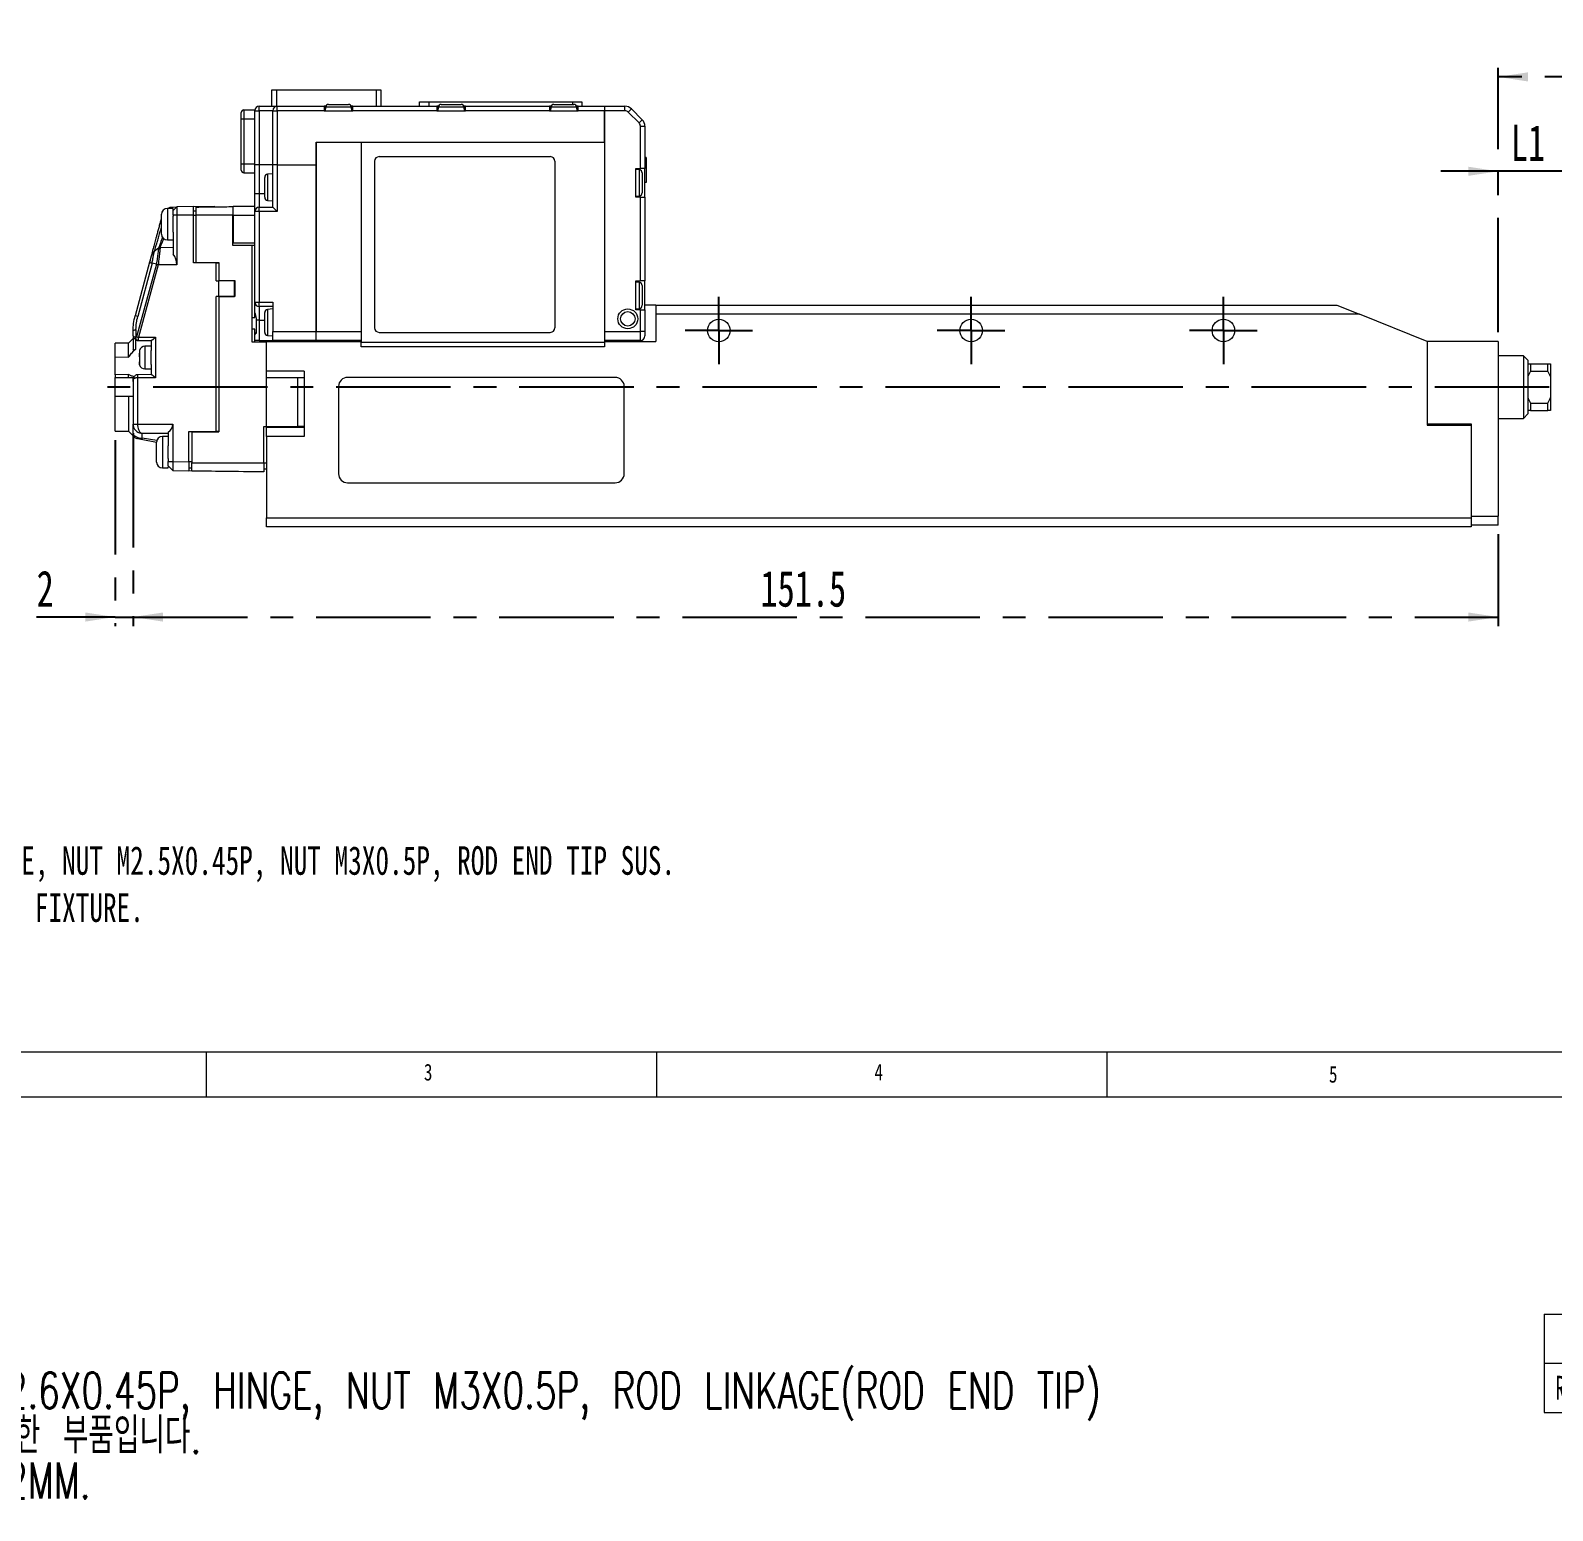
# Model space of a CAD drawing. Header units: millimetres. Extents: x 5 to 415, y -41 to 292.
# Drawn here: x 90.5 to 259.4, y -40.9 to 123.4 of the extents above; entities that cross this region are included whole.
import ezdxf

# ---------------------------------------------------------------- set-up
doc = ezdxf.new("R2010")
doc.units = ezdxf.units.MM
doc.linetypes.add('CENTERX2', pattern=[20.32, 12.7, -2.54, 2.54, -2.54])
doc.layers.add('CENTER_LINE', color=7, linetype='CENTERX2')
doc.styles.add('SLDTEXTSTYLE0', font='TXT', dxfattribs={"width": 0.7})
doc.styles.add('SLDTEXTSTYLE1', font='TXT', dxfattribs={"width": 0.7, "bigfont": 'bigfont'})
doc.styles.add('SLDTEXTSTYLE2', font='TXT', dxfattribs={"width": 0.75})
doc.styles.add('SLDTEXTSTYLE4', font='TXT', dxfattribs={"width": 0.605})
doc.styles.add('SLDTEXTSTYLE6', font='TXT', dxfattribs={"width": 0.605, "bigfont": 'bigfont'})
doc.styles.add('SLDTEXTSTYLE7', font='TXT', dxfattribs={"width": 0.563, "bigfont": 'bigfont'})
doc.dimstyles.new('SLDDIMSTYLE2', dxfattribs={"dimtxt": 4, "dimasz": 3.302, "dimexe": 0, "dimexo": 0.0625, "dimgap": 1, "dimtad": 1, "dimrnd": 1e-09, "dimzin": 12, "dimdsep": 46, "dimtxsty": 'SLDTEXTSTYLE0', "dimsah": 1, "dimcen": 0.09, "dimadec": 0, "dimazin": 3, "dimtfac": 1, "dimtmove": 0, "dimatfit": 0, "dimfxl": 1, "dimfrac": 2, "dimtolj": 1, "dimtzin": 12, "dimarcsym": 0})
doc.dimstyles.new('SLDDIMSTYLE3', dxfattribs={"dimtxt": 4, "dimasz": 3.302, "dimexe": 0, "dimexo": 0.0625, "dimgap": 1, "dimtad": 1, "dimrnd": 1e-09, "dimzin": 12, "dimdsep": 46, "dimtxsty": 'SLDTEXTSTYLE0', "dimsah": 1, "dimcen": 0.09, "dimadec": 0, "dimazin": 3, "dimtfac": 1, "dimtofl": 0, "dimtmove": 0, "dimatfit": 3, "dimfxl": 1, "dimfrac": 2, "dimtolj": 1, "dimtzin": 12, "dimarcsym": 0})

# ---------------------------------------------------------------- blocks, each defined once
blk = doc.blocks.new('SW_NOTE_0_1')
at = {"layer": 'CENTER_LINE', "color": 0, "char_height": 3.175, "attachment_point": 1, "style": 'SLDTEXTSTYLE0'}
for s, insert in [('NOTE#2:', (0, 4.09)), ('1. ACCESSORY PART :   SCREW M2.5X0.45P, HINGE, NUT M2.5X0.45P, NUT M3X0.5P, ROD END TIP SUS.', (0, -1.14)), ('2. ACCESSORY IS THE PARTS TO CONNECTE TO THE FIXTURE.', (0, -6.37)), ('3. UNSPECIFIED TOLERANCES ARE +/-0.2MM.', (0, -11.61))]:
    blk.add_mtext(s, dxfattribs=dict(at, insert=insert))
blk = doc.blocks.new('SW_NOTE_0_2')
at = {"layer": 'CENTER_LINE', "color": 0, "char_height": 4, "attachment_point": 1}
for s, insert, style in [('NOTE:', (0, 5.16), 'SLDTEXTSTYLE0'), ('1. ACCESSORY 부품 :  SCREW M2.6X0.45P, HINGE, NUT M3X0.5P, ROD LINKAGE(ROD END TIP)', (0, 0.16), 'SLDTEXTSTYLE1'), ('2. ACCESSORY는 고정부에 연결되기 위한 부품입니다.', (0, -4.84), 'SLDTEXTSTYLE1'), ('3. 지정하지 않은 치수의 공차는 +/-0.2MM.', (0, -9.84), 'SLDTEXTSTYLE1')]:
    blk.add_mtext(s, dxfattribs=dict(at, insert=insert, style=style))
blk = doc.blocks.new('SW_TABLEANNOTATION_2')
at = {"color": 0, "linetype": 'Continuous', "lineweight": 18}
for p, q in [((0, 0), (0, -5.46)), ((0, 0), (17, 0)), ((17, 0), (17, -5.46)), ((17, 0), (31.98, 0)), ((31.98, 0), (31.98, -5.46)), ((31.98, 0), (116.1, 0)), ((116.1, 0), (116.1, -5.46)), ((116.1, 0), (132.29, 0)), ((132.29, 0), (132.29, -5.46)), ((132.29, 0), (150.28, 0)), ((150.28, 0), (150.28, -5.46)), ((0, -5.46), (0, -10.92)), ((0, -5.46), (17, -5.46)), ((17, -5.46), (17, -10.92)), ((17, -5.46), (31.98, -5.46)), ((31.98, -5.46), (31.98, -10.92)), ((31.98, -5.46), (116.1, -5.46)), ((116.1, -5.46), (116.1, -10.92)), ((116.1, -5.46), (132.29, -5.46)), ((132.29, -5.46), (132.29, -10.92)), ((132.29, -5.46), (150.28, -5.46)), ((150.28, -5.46), (150.28, -10.92)), ((0, -10.92), (17, -10.92)), ((17, -10.92), (31.98, -10.92)), ((31.98, -10.92), (116.1, -10.92)), ((116.1, -10.92), (132.29, -10.92)), ((132.29, -10.92), (150.28, -10.92))]:
    blk.add_line(p, q, dxfattribs=at)
at = {"color": 0, "linetype": 'Continuous', "lineweight": 0, "attachment_point": 1}
for s, insert, char_height, style in [('1', (7.62, -1.54), 2.38, 'SLDTEXTSTYLE4'), ('NA', (22.28, -1.54), 2.381, 'SLDTEXTSTYLE4'), ('신규 도면', (68.32, -1.54), 2.381, 'SLDTEXTSTYLE6'), ('김 영 중', (119.35, -1.54), 2.381, 'SLDTEXTSTYLE7'), ('2023.12.19', (133.34, -1.54), 2.381, 'SLDTEXTSTYLE4'), ('REV NO.', (1.25, -6.84), 2.646, 'SLDTEXTSTYLE4'), ('ECO NO', (18.23, -7), 2.381, 'SLDTEXTSTYLE4'), ('DESCRIPTION', (63.19, -7), 2.3813, 'SLDTEXTSTYLE4'), ('DRAWN', (118.19, -7), 2.381, 'SLDTEXTSTYLE4'), ('DATE', (137.05, -7), 2.381, 'SLDTEXTSTYLE4')]:
    blk.add_mtext(s, dxfattribs=dict(at, insert=insert, char_height=char_height, style=style))
blk = doc.blocks.new('_D_26')
at = {"layer": 'CENTER_LINE'}
for p, q in [((253.39, 89.86), (253.39, 108.73)), ((261.39, 84.78), (261.39, 108.73)), ((253.39, 107.73), (247.04, 107.73)), ((261.39, 107.73), (253.39, 107.73)), ((261.39, 107.73), (267.74, 107.73))]:
    blk.add_line(p, q, dxfattribs=at)
for points in [[(253.39, 107.73), (250.09, 108.24), (250.09, 107.23)], [(261.39, 107.73), (264.7, 107.23), (264.7, 108.24)]]:
    blk.add_solid(points, dxfattribs=at)
at = {"layer": 'CENTER_LINE', "insert": (254.79, 112.89), "char_height": 4, "attachment_point": 1, "style": 'SLDTEXTSTYLE0'}
blk.add_mtext('L1', dxfattribs=at)
blk = doc.blocks.new('_D_28')
at = {"layer": 'CENTER_LINE'}
for p, q in [((253.39, 89.86), (253.39, 119.21)), ((291.59, 84.78), (291.59, 119.21)), ((291.59, 118.21), (253.39, 118.21))]:
    blk.add_line(p, q, dxfattribs=at)
for points in [[(253.39, 118.21), (256.7, 117.7), (256.7, 118.72)], [(291.59, 118.21), (288.29, 118.72), (288.29, 117.7)]]:
    blk.add_solid(points, dxfattribs=at)
at = {"layer": 'CENTER_LINE', "insert": (269.89, 123.37), "char_height": 4, "attachment_point": 1, "style": 'SLDTEXTSTYLE0'}
blk.add_mtext('L2', dxfattribs=at)
blk = doc.blocks.new('_D_29')
at = {"layer": 'CENTER_LINE'}
for p, q in [((99.89, 77.89), (99.89, 57.26)), ((101.89, 78.66), (101.89, 57.26)), ((99.89, 58.26), (91.18, 58.26)), ((99.89, 58.26), (101.89, 58.26)), ((101.89, 58.26), (108.24, 58.26))]:
    blk.add_line(p, q, dxfattribs=at)
for points in [[(99.89, 58.26), (96.59, 58.76), (96.59, 57.75)], [(101.89, 58.26), (105.2, 57.75), (105.2, 58.76)]]:
    blk.add_solid(points, dxfattribs=at)
at = {"layer": 'CENTER_LINE', "insert": (91.18, 63.41), "char_height": 4, "attachment_point": 1, "style": 'SLDTEXTSTYLE0'}
blk.add_mtext('2', dxfattribs=at)
blk = doc.blocks.new('_D_30')
at = {"layer": 'CENTER_LINE'}
for p, q in [((101.89, 78.66), (101.89, 57.26)), ((253.39, 67.46), (253.39, 57.26)), ((101.89, 58.26), (253.39, 58.26))]:
    blk.add_line(p, q, dxfattribs=at)
for points in [[(101.89, 58.26), (105.2, 57.75), (105.2, 58.76)], [(253.39, 58.26), (250.09, 58.76), (250.09, 57.75)]]:
    blk.add_solid(points, dxfattribs=at)
at = {"layer": 'CENTER_LINE', "insert": (171.51, 63.41), "char_height": 4, "attachment_point": 1, "style": 'SLDTEXTSTYLE0'}
blk.add_mtext('151.5', dxfattribs=at)
blk = doc.blocks.new('SW_CENTERMARKSYMBOL_7')
at = {"layer": 'CENTER_LINE', "color": 0}
for p, q in [((0, 2.5), (0, 3.75)), ((0, 0), (0, 2.5)), ((-2.5, 0), (-3.75, 0)), ((0, 0), (-2.5, 0)), ((0, 0), (0, -2.5)), ((0, 0), (2.5, 0)), ((2.5, 0), (3.75, 0)), ((0, -2.5), (0, -3.75))]:
    blk.add_line(p, q, dxfattribs=at)
blk = doc.blocks.new('SW_CENTERMARKSYMBOL_8')
at = {"layer": 'CENTER_LINE', "color": 0}
for p, q in [((0, 2.5), (0, 3.75)), ((0, 0), (0, 2.5)), ((-2.5, 0), (-3.75, 0)), ((0, 0), (-2.5, 0)), ((0, 0), (0, -2.5)), ((0, 0), (2.5, 0)), ((2.5, 0), (3.75, 0)), ((0, -2.5), (0, -3.75))]:
    blk.add_line(p, q, dxfattribs=at)
blk = doc.blocks.new('SW_CENTERMARKSYMBOL_9')
at = {"layer": 'CENTER_LINE', "color": 0}
for p, q in [((0, 2.5), (0, 3.75)), ((0, 0), (0, 2.5)), ((-2.5, 0), (-3.75, 0)), ((0, 0), (-2.5, 0)), ((0, 0), (0, -2.5)), ((0, 0), (2.5, 0)), ((2.5, 0), (3.75, 0)), ((0, -2.5), (0, -3.75))]:
    blk.add_line(p, q, dxfattribs=at)

msp = doc.modelspace()

# ---------------------------------------------------------------- linework, layer by layer
at = {"color": 7, "linetype": 'Continuous', "lineweight": 18}
for p, q in [((117.293, 114.957), (117.293, 116.757)), ((117.293, 116.757), (117.793, 116.757)), ((117.793, 116.757), (117.793, 114.957)), ((117.793, 116.757), (128.893, 116.757)), ((128.893, 114.957), (128.893, 116.757)), ((128.893, 116.757), (129.393, 116.757)), ((129.393, 116.757), (129.393, 114.957)), ((115.893, 114.457), (115.893, 114.957)), ((115.893, 114.957), (117.893, 114.957)), ((117.893, 114.457), (117.893, 114.957)), ((117.893, 114.957), (123.093, 114.957)), ((123.093, 114.957), (123.093, 114.457)), ((123.277, 114.957), (123.093, 114.957)), ((123.593, 115.157), (125.295, 115.157)), ((125.295, 115.157), (125.794, 115.157)), ((126.293, 114.957), (126.11, 114.957)), ((126.293, 114.457), (126.293, 114.957)), ((126.293, 114.957), (135.593, 114.957)), ((133.693, 114.957), (133.693, 115.457)), ((133.693, 115.457), (134.693, 115.457)), ((134.693, 115.457), (134.693, 114.957)), ((134.693, 115.457), (150.693, 115.457)), ((135.593, 114.957), (135.593, 114.457)), ((135.777, 114.957), (135.593, 114.957)), ((136.093, 115.157), (137.795, 115.157)), ((137.795, 115.157), (138.294, 115.157)), ((138.793, 114.957), (138.61, 114.957)), ((138.793, 114.457), (138.793, 114.957)), ((138.793, 114.957), (148.093, 114.957)), ((148.093, 114.957), (148.093, 114.457)), ((148.277, 114.957), (148.093, 114.957)), ((148.593, 115.157), (150.295, 115.157)), ((150.295, 115.157), (150.794, 115.157)), ((150.693, 115.457), (151.693, 115.457)), ((151.293, 114.957), (151.11, 114.957)), ((151.293, 114.457), (151.293, 114.957)), ((151.293, 114.957), (154.193, 114.957)), ((151.693, 115.457), (151.693, 114.957)), ((154.193, 114.957), (154.193, 114.457)), ((154.193, 114.957), (156.479, 114.957)), ((156.479, 114.457), (156.479, 114.957)), ((113.893, 113.557), (113.893, 114.257)), ((113.893, 113.557), (114.193, 113.557)), ((113.893, 108.557), (113.893, 113.557)), ((114.193, 114.557), (114.193, 113.557)), ((114.193, 114.557), (115.393, 114.557)), ((114.193, 113.557), (115.393, 113.557)), ((114.193, 113.557), (114.193, 108.557)), ((115.393, 114.457), (115.393, 114.557)), ((115.393, 114.457), (115.893, 114.457)), ((115.393, 108.457), (115.393, 114.457)), ((117.393, 114.457), (115.893, 114.457)), ((115.893, 114.457), (115.893, 108.457)), ((117.393, 114.457), (117.893, 114.457)), ((117.393, 108.457), (117.393, 114.457)), ((117.893, 114.457), (117.893, 108.457)), ((123.093, 114.457), (117.893, 114.457)), ((123.093, 114.457), (126.293, 114.457)), ((123.244, 114.837), (123.211, 114.457)), ((126.176, 114.457), (126.143, 114.837)), ((135.593, 114.457), (126.293, 114.457)), ((135.593, 114.457), (138.793, 114.457)), ((135.744, 114.837), (135.711, 114.457)), ((138.676, 114.457), (138.643, 114.837)), ((148.093, 114.457), (138.793, 114.457)), ((148.093, 114.457), (151.293, 114.457)), ((148.244, 114.837), (148.211, 114.457)), ((151.176, 114.457), (151.143, 114.837)), ((154.193, 114.457), (151.293, 114.457)), ((154.193, 110.957), (154.193, 114.457)), ((154.193, 114.457), (154.193, 89.957)), ((156.479, 114.457), (154.193, 114.457)), ((156.833, 114.31), (157.186, 114.664)), ((158.047, 113.096), (156.833, 114.31)), ((157.186, 114.664), (157.15, 114.7)), ((157.186, 114.664), (158.4, 113.45)), ((158.047, 113.096), (158.4, 113.45)), ((158.193, 108.057), (158.193, 112.743)), ((158.193, 112.743), (158.693, 112.743)), ((158.693, 112.743), (158.693, 108.057)), ((122.193, 110.957), (154.193, 110.957)), ((122.193, 108.457), (122.193, 110.957)), ((122.193, 110.957), (122.193, 89.957)), ((122.193, 110.957), (127.193, 110.957)), ((127.193, 110.957), (127.193, 89.957)), ((127.193, 110.957), (154.193, 110.957)), ((127.193, 110.957), (127.193, 88.757)), ((154.193, 110.957), (154.193, 88.757)), ((113.893, 108.557), (114.193, 108.557)), ((113.893, 107.857), (113.893, 108.557)), ((114.193, 108.557), (115.393, 108.557)), ((114.193, 108.557), (114.193, 107.557)), ((115.893, 108.457), (115.393, 108.457)), ((115.393, 105.257), (115.393, 108.457)), ((117.393, 108.457), (115.893, 108.457)), ((115.893, 108.457), (115.893, 105.257)), ((117.893, 108.457), (117.393, 108.457)), ((117.393, 103.757), (117.393, 108.457)), ((117.893, 108.457), (122.193, 108.457)), ((117.893, 108.457), (117.893, 103.257)), ((122.193, 89.957), (122.193, 108.457)), ((128.693, 108.857), (128.693, 90.357)), ((129.193, 109.357), (148.193, 109.357)), ((148.693, 108.857), (148.693, 90.357)), ((158.843, 109.257), (158.693, 109.257)), ((158.843, 109.257), (158.843, 106.507)), ((114.193, 107.557), (115.393, 107.557)), ((116.493, 106.532), (116.493, 107.057)), ((116.493, 104.856), (116.493, 106.532)), ((117.393, 107.457), (116.813, 107.406)), ((157.693, 108.057), (158.193, 108.057)), ((157.693, 104.857), (157.693, 108.057)), ((158.074, 107.906), (157.693, 107.939)), ((158.693, 108.057), (158.193, 108.057)), ((158.393, 107.557), (158.393, 106.035)), ((158.693, 104.857), (158.693, 108.057)), ((158.843, 106.507), (158.693, 106.507)), ((115.393, 105.257), (115.893, 105.257)), ((115.393, 103.257), (115.393, 105.257)), ((115.893, 105.257), (115.893, 103.757)), ((157.693, 104.974), (158.074, 105.008)), ((158.193, 104.857), (157.693, 104.857)), ((158.193, 95.557), (158.193, 104.857)), ((158.193, 104.857), (158.693, 104.857)), ((158.393, 106.035), (158.393, 105.356)), ((158.693, 104.857), (158.693, 95.557)), ((106.343, 103.609), (105.693, 103.609)), ((105.971, 103.726), (105.818, 103.609)), ((105.971, 103.726), (105.818, 103.609)), ((105.818, 103.609), (105.943, 103.705)), ((106.121, 103.767), (106.743, 103.778)), ((106.743, 103.778), (106.343, 103.371)), ((106.343, 103.371), (106.343, 103.609)), ((106.343, 102.859), (106.343, 103.371)), ((108.593, 103.81), (106.743, 103.778)), ((106.743, 103.778), (106.743, 102.859)), ((108.593, 103.81), (110.893, 103.85)), ((108.593, 102.859), (108.593, 103.81)), ((108.893, 103.315), (108.593, 103.315)), ((110.893, 103.85), (110.893, 103.788)), ((112.943, 103.813), (112.993, 103.814)), ((112.993, 102.857), (112.993, 103.857)), ((112.993, 103.857), (115.393, 103.857)), ((115.893, 103.257), (115.393, 103.257)), ((115.393, 93.207), (115.393, 103.257)), ((115.893, 103.757), (117.393, 103.757)), ((115.893, 103.257), (115.893, 103.757)), ((117.893, 103.257), (115.893, 103.257)), ((115.893, 103.257), (115.893, 93.207)), ((116.813, 104.508), (117.393, 104.457)), ((105.043, 100.759), (105.043, 102.959)), ((106.743, 102.859), (106.343, 102.859)), ((106.343, 102.859), (106.343, 102.74)), ((106.343, 100.977), (106.343, 102.74)), ((106.743, 102.859), (106.743, 97.359)), ((108.593, 102.859), (106.743, 102.859)), ((108.593, 97.557), (108.593, 102.859)), ((108.593, 102.859), (108.893, 102.859)), ((108.893, 97.607), (108.893, 102.859)), ((112.993, 102.859), (112.943, 102.859)), ((112.943, 99.511), (112.943, 102.859)), ((112.993, 102.857), (115.393, 102.857)), ((112.993, 102.857), (112.993, 99.757)), ((105.693, 100.109), (106.343, 100.109)), ((106.343, 100.977), (106.343, 98.529)), ((112.943, 100.859), (112.993, 100.859)), ((115.393, 99.757), (112.993, 99.757)), ((103.986, 98.513), (103.884, 98.29)), ((103.898, 98.321), (103.885, 98.275)), ((103.905, 98.317), (103.911, 98.317)), ((104.242, 98.824), (104.121, 98.695)), ((104.232, 98.776), (104.242, 98.824)), ((104.71, 99.183), (104.242, 98.824)), ((106.343, 99.271), (104.887, 99.245)), ((115.093, 99.511), (112.943, 99.511)), ((115.093, 88.759), (115.093, 99.511)), ((115.393, 99.511), (115.093, 99.511)), ((103.711, 97.643), (102.118, 91.698)), ((104.472, 97.412), (102.275, 89.359)), ((103.988, 97.542), (102.401, 91.622)), ((104.673, 97.359), (102.474, 89.304)), ((104.472, 97.412), (103.988, 97.542)), ((106.743, 97.359), (104.673, 97.359)), ((111.093, 97.557), (108.593, 97.557)), ((108.893, 97.607), (108.893, 97.557)), ((108.893, 97.607), (111.393, 97.607)), ((108.993, 97.607), (108.993, 97.557)), ((111.093, 95.587), (111.093, 97.557)), ((111.093, 97.557), (111.393, 97.557)), ((111.393, 97.607), (111.393, 95.607)), ((111.093, 95.587), (111.393, 95.587)), ((111.393, 95.607), (111.393, 95.587)), ((111.393, 95.607), (113.193, 95.607)), ((111.393, 93.846), (111.393, 95.587)), ((113.143, 95.587), (111.393, 95.587)), ((113.143, 93.846), (113.143, 95.587)), ((113.193, 95.607), (113.193, 93.826)), ((157.693, 95.557), (158.193, 95.557)), ((157.693, 92.357), (157.693, 95.557)), ((158.074, 95.406), (157.693, 95.439)), ((158.693, 95.557), (158.193, 95.557)), ((158.393, 95.057), (158.393, 93.535)), ((158.693, 92.357), (158.693, 95.557)), ((111.393, 93.846), (111.093, 93.846)), ((111.093, 78.859), (111.093, 93.846)), ((111.393, 93.846), (113.143, 93.846)), ((111.393, 93.846), (111.393, 93.826)), ((111.393, 93.826), (111.393, 78.809)), ((113.193, 93.826), (111.393, 93.826)), ((115.393, 93.207), (115.893, 93.207)), ((115.393, 92.713), (115.393, 93.207)), ((115.893, 93.207), (117.393, 93.207)), ((115.893, 92.707), (115.893, 93.207)), ((117.393, 93.207), (117.393, 89.957)), ((158.393, 93.535), (158.393, 92.856)), ((102.401, 91.622), (102.118, 91.698)), ((115.093, 91.508), (115.393, 91.508)), ((115.393, 91.508), (115.393, 92.713)), ((115.46, 91.915), (115.393, 91.915)), ((117.393, 92.707), (115.893, 92.707)), ((115.893, 92.707), (115.893, 91.207)), ((116.493, 91.532), (116.493, 92.057)), ((116.493, 89.856), (116.493, 91.532)), ((117.393, 92.457), (116.813, 92.406)), ((157.693, 92.474), (158.074, 92.508)), ((158.193, 92.357), (157.693, 92.357)), ((158.193, 89.957), (158.193, 92.357)), ((158.193, 92.357), (158.693, 92.357)), ((159.893, 92.857), (158.693, 92.857)), ((158.693, 92.357), (158.693, 89.957)), ((159.893, 92.857), (159.893, 91.857)), ((159.893, 92.857), (235.493, 92.857)), ((159.893, 91.857), (159.893, 88.857)), ((237.993, 91.857), (159.893, 91.857)), ((235.493, 92.857), (237.993, 91.857)), ((245.493, 88.857), (237.993, 91.857)), ((101.893, 89.466), (101.893, 89.99)), ((102.21, 90.173), (102.21, 89.316)), ((115.393, 90.209), (115.093, 90.209)), ((115.393, 88.759), (115.393, 90.209)), ((115.393, 89.798), (115.593, 89.798)), ((115.893, 91.207), (115.593, 91.207)), ((115.593, 89.798), (115.593, 91.207)), ((115.893, 91.207), (115.893, 88.957)), ((117.393, 89.957), (122.193, 89.957)), ((117.393, 88.957), (117.393, 89.957)), ((122.193, 89.957), (127.193, 89.957)), ((122.193, 88.957), (122.193, 89.957)), ((129.193, 89.857), (148.193, 89.857)), ((154.193, 89.957), (158.193, 89.957)), ((158.693, 89.957), (158.193, 89.957)), ((158.193, 88.957), (158.193, 89.957)), ((158.693, 89.957), (158.693, 89.457)), ((101.393, 88.665), (99.893, 88.665)), ((99.893, 87.139), (99.893, 88.665)), ((101.893, 89.175), (101.393, 88.665)), ((101.393, 87.111), (101.393, 88.665)), ((102.21, 89.316), (102.194, 89.319)), ((102.345, 88.97), (102.421, 88.964)), ((102.394, 88.961), (103.909, 88.934)), ((102.421, 88.965), (102.41, 88.965)), ((102.474, 89.304), (104.385, 89.304)), ((103.893, 88.307), (103.193, 88.307)), ((103.893, 88.935), (103.893, 87.835)), ((104.385, 89.304), (104.385, 84.814)), ((116.693, 88.759), (115.093, 88.759)), ((115.893, 88.957), (115.393, 88.957)), ((115.893, 88.957), (117.393, 88.957)), ((116.693, 85.557), (116.693, 88.857)), ((116.693, 88.857), (127.193, 88.857)), ((116.813, 89.508), (117.393, 89.457)), ((122.193, 88.957), (117.393, 88.957)), ((127.193, 88.957), (122.193, 88.957)), ((122.193, 88.907), (122.193, 88.957)), ((127.193, 88.907), (122.193, 88.907)), ((127.193, 88.757), (154.193, 88.757)), ((127.193, 88.257), (127.193, 88.757)), ((154.193, 88.257), (127.193, 88.257)), ((158.193, 88.957), (154.193, 88.957)), ((154.193, 88.857), (159.893, 88.857)), ((154.193, 88.757), (154.193, 88.257)), ((155.093, 88.857), (155.093, 88.957)), ((245.493, 88.859), (245.493, 79.689)), ((253.393, 88.859), (245.493, 88.859)), ((245.493, 88.857), (245.493, 79.557)), ((253.393, 88.859), (253.393, 69.459)), ((99.893, 85.148), (99.893, 87.139)), ((99.893, 87.139), (101.393, 87.111)), ((102.593, 87.705), (102.593, 87.498)), ((102.593, 87.389), (102.593, 87.498)), ((102.593, 87.23), (102.593, 87.389)), ((102.593, 87.121), (102.593, 87.23)), ((102.593, 86.992), (102.593, 86.567)), ((102.593, 86.408), (102.593, 86.567)), ((103.893, 87.454), (103.893, 87.835)), ((103.893, 86.278), (103.893, 87.454)), ((103.893, 86.278), (103.893, 85.183)), ((256.193, 87.257), (253.393, 87.257)), ((256.693, 86.757), (256.193, 87.257)), ((256.193, 87.257), (256.193, 80.297)), ((256.693, 86.757), (256.693, 80.797)), ((256.693, 86.377), (256.993, 86.377)), ((256.993, 86.377), (256.993, 85.555)), ((256.993, 86.377), (258.893, 86.377)), ((258.893, 85.555), (258.893, 86.377)), ((258.893, 86.377), (259.193, 86.377)), ((259.193, 86.377), (259.193, 84.944)), ((101.393, 85.184), (99.893, 85.148)), ((99.893, 85.148), (99.893, 84.827)), ((99.893, 84.827), (101.393, 84.827)), ((99.893, 82.727), (99.893, 84.827)), ((101.393, 84.827), (101.393, 85.184)), ((101.393, 84.827), (101.954, 84.827)), ((101.893, 84.402), (101.893, 84.827)), ((101.893, 84.574), (101.893, 79.659)), ((103.909, 85.183), (102.381, 85.157)), ((102.385, 84.814), (102.385, 79.659)), ((104.385, 84.814), (102.385, 84.814)), ((103.193, 85.807), (103.893, 85.807)), ((120.893, 85.557), (116.693, 85.557)), ((116.693, 84.809), (116.693, 85.557)), ((116.693, 79.409), (116.693, 84.809)), ((120.143, 84.809), (116.693, 84.809)), ((120.143, 84.809), (120.143, 79.409)), ((120.893, 84.809), (120.143, 84.809)), ((120.893, 85.557), (120.893, 78.307)), ((155.393, 84.857), (125.693, 84.857)), ((256.993, 85.555), (258.893, 85.555)), ((259.193, 84.944), (258.893, 85.555)), ((259.193, 84.944), (259.193, 82.609)), ((124.693, 83.857), (124.693, 74.157)), ((156.393, 74.157), (156.393, 83.857)), ((99.893, 78.888), (99.893, 82.727)), ((101.393, 82.727), (99.893, 82.727)), ((101.393, 82.727), (101.393, 78.888)), ((101.893, 82.727), (101.393, 82.727)), ((256.993, 81.177), (256.693, 81.177)), ((256.993, 81.998), (258.893, 81.998)), ((256.993, 81.998), (256.993, 81.177)), ((256.993, 81.177), (258.893, 81.177)), ((258.893, 81.177), (258.893, 81.998)), ((259.193, 81.177), (258.893, 81.177)), ((259.193, 82.609), (259.193, 81.177)), ((101.893, 79.659), (102.385, 79.659)), ((101.893, 78.569), (101.893, 79.659)), ((102.385, 79.659), (106.293, 79.659)), ((106.293, 79.659), (106.293, 75.513)), ((116.393, 79.409), (116.693, 79.409)), ((116.393, 75.359), (116.393, 79.409)), ((116.693, 79.409), (120.143, 79.409)), ((116.693, 78.307), (116.693, 79.409)), ((120.893, 79.409), (120.143, 79.409)), ((245.493, 79.689), (250.393, 79.689)), ((245.493, 79.557), (250.393, 79.557)), ((250.393, 79.689), (250.393, 69.459)), ((250.393, 79.557), (250.393, 69.257)), ((253.393, 80.297), (256.193, 80.297)), ((256.193, 80.297), (256.693, 80.797)), ((99.893, 78.888), (101.393, 78.888)), ((101.393, 78.888), (101.976, 78.294)), ((104.482, 77.641), (102.795, 77.978)), ((102.893, 78.659), (105.793, 78.659)), ((102.893, 78.101), (102.893, 78.659)), ((105.793, 78.307), (105.143, 78.307)), ((105.793, 78.793), (105.793, 77.26)), ((108.093, 78.859), (111.093, 78.859)), ((108.093, 75.481), (108.093, 78.859)), ((108.393, 78.809), (108.393, 78.859)), ((108.393, 78.809), (111.393, 78.809)), ((108.393, 78.809), (108.393, 75.359)), ((111.393, 78.859), (111.093, 78.859)), ((120.893, 79.307), (116.693, 79.307)), ((116.693, 78.307), (116.693, 69.257)), ((120.893, 78.307), (116.693, 78.307)), ((104.493, 76.318), (104.493, 77.657)), ((104.493, 75.457), (104.493, 76.318)), ((105.793, 76.177), (105.793, 77.26)), ((105.793, 75.853), (105.793, 76.177)), ((105.143, 74.807), (105.793, 74.807)), ((105.793, 75.853), (105.793, 75.513)), ((105.793, 75.513), (106.293, 75.513)), ((105.793, 75.022), (106.296, 74.51)), ((105.793, 75.022), (106.296, 74.51)), ((105.806, 75.009), (105.793, 75.022)), ((105.793, 74.807), (105.793, 74.947)), ((106.293, 75.513), (108.093, 75.481)), ((106.293, 74.513), (108.093, 74.482)), ((108.093, 75.481), (108.093, 74.482)), ((108.393, 75.476), (108.093, 75.476)), ((108.393, 74.776), (108.093, 74.776)), ((109.393, 74.459), (108.093, 74.482)), ((116.393, 75.359), (116.693, 75.359)), ((116.693, 74.659), (116.393, 74.659)), ((125.693, 73.157), (155.393, 73.157)), ((250.393, 69.459), (253.393, 69.459)), ((253.393, 68.459), (253.393, 69.459)), ((116.693, 69.257), (250.393, 69.257)), ((116.693, 68.257), (116.693, 69.257)), ((250.393, 68.257), (116.693, 68.257)), ((250.393, 69.257), (250.393, 68.257)), ((253.393, 68.459), (250.393, 68.459)), ((10, 10), (410.25, 10)), ((110, 10), (110, 5)), ((160, 5), (160, 10)), ((210, 5), (210, 10)), ((5, 5), (415, 5))]:
    msp.add_line(p, q, dxfattribs=at)
at = {"color": 8, "linetype": 'Continuous', "lineweight": 18}
for p, q in [((150.693, 115.157), (150.693, 115.457)), ((125.486, 114.837), (123.244, 114.837)), ((126.143, 114.837), (125.486, 114.837)), ((137.986, 114.837), (135.744, 114.837)), ((138.643, 114.837), (137.986, 114.837)), ((150.486, 114.837), (148.244, 114.837)), ((151.143, 114.837), (150.486, 114.837)), ((116.813, 107.406), (116.813, 106.714)), ((116.813, 106.714), (116.813, 104.508)), ((158.074, 105.902), (158.074, 107.906)), ((115.893, 105.257), (116.493, 105.257)), ((158.074, 105.008), (158.074, 105.902)), ((105.693, 103.609), (105.693, 100.109)), ((113.193, 94.68), (113.143, 94.68)), ((158.074, 93.402), (158.074, 95.406)), ((113.143, 94.341), (113.193, 94.341)), ((158.074, 92.508), (158.074, 93.402)), ((116.813, 92.406), (116.813, 91.714)), ((116.813, 91.714), (116.813, 89.508)), ((115.893, 91.207), (116.493, 91.207)), ((103.193, 88.307), (103.193, 87.454)), ((103.193, 87.454), (103.193, 85.807)), ((104.524, 77.838), (102.893, 78.101)), ((105.143, 78.307), (105.143, 76.177)), ((105.143, 76.177), (105.143, 74.807))]:
    msp.add_line(p, q, dxfattribs=at)
at = {"color": 7, "linetype": 'Continuous', "lineweight": 18, "flags": 128}
for points in [[(101.893, 89.99), (101.899, 90.015), (101.914, 90.041), (101.94, 90.066), (101.976, 90.09), (102.021, 90.113), (102.076, 90.134), (102.139, 90.154), (102.21, 90.173)], [(102.893, 78.101), (102.88, 78.072), (102.866, 78.046), (102.853, 78.024), (102.84, 78.006), (102.828, 77.993), (102.816, 77.984), (102.805, 77.979), (102.795, 77.978)]]:
    msp.add_lwpolyline(points, dxfattribs=at)
at = {"color": 8, "linetype": 'Continuous', "lineweight": 18, "flags": 128}
msp.add_lwpolyline([(101.893, 89.466), (101.899, 89.409), (101.914, 89.358)], dxfattribs=at)
at = {"color": 7, "linetype": 'Continuous', "lineweight": 18}
for centre, radius in [((156.793, 91.357), 1.1), ((156.793, 91.357), 0.8), ((166.893, 90.057), 1.25), ((194.893, 90.057), 1.25), ((222.893, 90.057), 1.25)]:
    msp.add_circle(centre, radius, dxfattribs=at)
for centre, radius, start, end in [((115.893, 114.457), 0.5, 90, 180), ((117.893, 114.457), 0.5, 90, 180), ((123.593, 114.807), 0.35, 90, 175), ((125.794, 114.807), 0.35, 5, 90), ((136.093, 114.807), 0.35, 90, 175), ((138.294, 114.807), 0.35, 5, 90), ((148.593, 114.807), 0.35, 90, 175), ((150.794, 114.807), 0.35, 5, 90), ((156.479, 113.957), 1, 45, 90), ((114.193, 114.257), 0.3, 90, 180), ((156.479, 113.957), 0.5, 45, 90), ((157.693, 112.743), 1, 0, 45), ((157.693, 112.743), 0.5, 0, 45), ((129.193, 108.857), 0.5, 90, 180), ((148.193, 108.857), 0.5, 360, 90), ((114.193, 107.857), 0.3, 180, 270), ((116.843, 107.057), 0.35, 95, 180), ((158.043, 107.557), 0.35, 360, 85), ((116.843, 104.856), 0.35, 180, 265), ((158.043, 105.356), 0.35, 275, 0), ((105.693, 102.959), 0.65, 90, 180), ((115.893, 103.257), 0.5, 90, 180), ((105.693, 100.759), 0.65, 180, 270), ((158.043, 95.057), 0.35, 360, 85), ((115.893, 93.207), 0.5, 180, 270), ((116.843, 92.057), 0.35, 95, 180), ((158.043, 92.856), 0.35, 275, 0), ((116.843, 89.856), 0.35, 180, 265), ((129.193, 90.357), 0.5, 180, 270), ((148.193, 90.357), 0.5, 270, 0), ((115.232, 136.09), 48.494, 254.50273, 254.74739), ((103.193, 87.707), 0.6, 90, 166.80267), ((158.193, 89.457), 0.5, 270, 0), ((103.193, 86.407), 0.6, 193.59683, 270), ((125.693, 83.857), 1, 90, 180), ((155.393, 83.857), 1, 0, 90), ((105.293, 79.659), 1, 300.00504, 360), ((102.393, 78.569), 0.5, 180, 258.69007), ((105.143, 77.657), 0.65, 90, 180), ((105.143, 75.457), 0.65, 180, 270), ((125.693, 74.157), 1, 180, 270), ((155.393, 74.157), 1, 270, 0)]:
    msp.add_arc(centre, radius, start, end, dxfattribs=at)
msp.add_ellipse((104.889, 97.359), major_axis=(0, 1.886), ratio=0.9828419, start_param=4.712389, end_param=5.3816768, dxfattribs=at)
at = {"color": 8, "linetype": 'Continuous', "lineweight": 18}
for points, knots in [([(105.943, 103.705), (105.943, 103.7), (105.941, 103.693), (105.935, 103.633), (105.932, 103.609)], [0, 0, 0, 0, 0.606351, 1, 1, 1, 1]), ([(106.106, 103.609), (106.108, 103.625), (106.12, 103.753), (106.12, 103.76), (106.121, 103.767)], [0, 0, 0, 0, 0.1250824, 1, 1, 1, 1]), ([(104.242, 98.824), (104.245, 98.837), (104.253, 98.864), (104.316, 99.076), (104.411, 99.401), (104.54, 99.835), (104.693, 100.355), (104.863, 100.929), (104.984, 101.337), (105.043, 101.537)], [0, 0, 0, 0, 0.143144, 0.287166, 0.4309864, 0.5749572, 0.7186365, 0.8624939, 1, 1, 1, 1]), ([(105.156, 100.416), (105.128, 100.337), (105.027, 100.06), (104.878, 99.65), (104.737, 99.261), (104.719, 99.209), (104.71, 99.183)], [0, 0, 0, 0, 0.1071852, 0.3745158, 0.6892724, 1, 1, 1, 1]), ([(104.887, 99.245), (104.892, 99.257), (104.902, 99.279), (104.966, 99.452), (105.072, 99.722), (105.175, 99.986), (105.259, 100.203), (105.283, 100.265)], [0, 0, 0, 0, 0.2300868, 0.4530243, 0.6742392, 0.9073426, 1, 1, 1, 1]), ([(103.988, 97.542), (104.021, 97.712), (104.087, 98.047), (104.159, 98.41), (104.201, 98.622), (104.226, 98.747), (104.23, 98.767), (104.232, 98.776)], [0, 0, 0, 0, 0.293873, 0.5768833, 0.7326244, 0.8792892, 1, 1, 1, 1]), ([(102.194, 89.319), (102.187, 89.298), (102.171, 89.254), (102.163, 89.185), (102.171, 89.116), (102.196, 89.056), (102.237, 89.013), (102.276, 88.991), (102.302, 88.989), (102.308, 88.989)], [0, 0, 0, 0, 0.137331, 0.2888861, 0.4516662, 0.6207002, 0.7897342, 0.9525144, 1, 1, 1, 1]), ([(102.188, 88.008), (102.188, 88.209), (102.188, 88.611), (102.188, 88.961), (102.188, 89.038), (102.188, 89.053)], [0, 0, 0, 0, 0.4430508, 0.8861011, 1, 1, 1, 1]), ([(102.346, 88.972), (102.336, 88.975), (102.309, 88.983), (102.271, 89.014), (102.236, 89.063), (102.212, 89.124), (102.2, 89.19), (102.199, 89.255), (102.207, 89.296), (102.21, 89.316)], [0, 0, 0, 0, 0.0947312, 0.2539078, 0.4156847, 0.5751299, 0.7277168, 0.8700176, 1, 1, 1, 1]), ([(102.474, 89.304), (102.472, 89.262), (102.469, 89.195), (102.46, 89.114), (102.452, 89.059), (102.443, 89.012), (102.434, 88.982), (102.426, 88.964), (102.422, 88.965), (102.421, 88.965)], [0, 0, 0, 0, 0.2470239, 0.3862847, 0.5357314, 0.6631058, 0.8283822, 0.947753, 1, 1, 1, 1]), ([(101.954, 84.827), (101.946, 84.813), (101.9, 84.738), (101.896, 84.648), (101.893, 84.574)], [0, 0, 0, 0, 0.1775868, 1, 1, 1, 1])]:
    msp.add_open_spline(points, degree=3, knots=knots, dxfattribs=at)
at = {"color": 7, "linetype": 'Continuous', "lineweight": 18}
for points in [[(105.943, 103.705), (105.97, 103.722), (106.025, 103.757), (106.089, 103.764), (106.121, 103.767)], [(102.601, 87.532), (102.598, 87.448), (102.592, 87.279), (102.598, 87.11), (102.601, 87.026)]]:
    msp.add_open_spline(points, degree=3, dxfattribs=at)
for points, knots in [([(108.893, 103.764), (109.649, 103.773), (110.999, 103.789), (112.349, 103.806), (112.943, 103.813)], [0, 0, 0, 0, 0.5600038, 1, 1, 1, 1]), ([(108.893, 102.859), (108.893, 102.909), (108.893, 103.011), (108.893, 103.158), (108.893, 103.299), (108.893, 103.426), (108.893, 103.537), (108.893, 103.629), (108.893, 103.699), (108.893, 103.74), (108.893, 103.76), (108.893, 103.762), (108.893, 103.764)], [0, 0, 0, 0, 0.1058469, 0.2147631, 0.3206101, 0.4295271, 0.5353655, 0.6442734, 0.7501083, 0.8590121, 0.9290736, 1, 1, 1, 1]), ([(112.943, 103.813), (112.943, 103.81), (112.943, 103.805), (112.943, 103.764), (112.943, 103.698), (112.943, 103.608), (112.943, 103.497), (112.943, 103.368), (112.943, 103.224), (112.943, 103.088), (112.943, 102.965), (112.943, 102.894), (112.943, 102.859)], [0, 0, 0, 0, 0.1058473, 0.2147639, 0.3206113, 0.4295287, 0.5353672, 0.6442753, 0.7501104, 0.8590144, 0.9290747, 1, 1, 1, 1]), ([(117.393, 103.757), (117.397, 103.753), (117.406, 103.744), (117.474, 103.676), (117.583, 103.567), (117.729, 103.421), (117.839, 103.311), (117.893, 103.257)], [0, 0, 0, 0, 0.1467542, 0.3161257, 0.5102478, 0.7577933, 1, 1, 1, 1]), ([(104.967, 102.329), (104.922, 102.162), (104.832, 101.827), (104.704, 101.347), (104.583, 100.896), (104.448, 100.391), (104.299, 99.837), (104.151, 99.283), (104.037, 98.861), (103.99, 98.685), (103.971, 98.613)], [0, 0, 0, 0, 0.1071508, 0.2164489, 0.3129635, 0.4090327, 0.5672951, 0.7248467, 0.8868274, 1, 1, 1, 1]), ([(105.043, 102.269), (105.039, 102.27), (104.968, 102.299), (104.967, 102.314), (104.967, 102.329)], [0, 0, 0, 0, 0.0545203, 1, 1, 1, 1]), ([(112.943, 102.859), (112.187, 102.86), (110.837, 102.861), (109.487, 102.86), (108.893, 102.859)], [0, 0, 0, 0, 0.560005, 1, 1, 1, 1]), ([(103.862, 98.205), (103.859, 98.195), (103.851, 98.165), (103.831, 98.092), (103.805, 97.992), (103.765, 97.844), (103.733, 97.723), (103.711, 97.643)], [0, 0, 0, 0, 0.0912456, 0.2751575, 0.4572235, 0.6427126, 1, 1, 1, 1]), ([(103.837, 98.094), (103.831, 98.074), (103.811, 97.999), (103.767, 97.835), (103.73, 97.696), (103.712, 97.627)], [0, 0, 0, 0, 0.1589487, 0.5854595, 1, 1, 1, 1]), ([(103.885, 98.275), (103.879, 98.253), (103.867, 98.208), (103.847, 98.132), (103.837, 98.094)], [0, 0, 0, 0, 0.4981541, 1, 1, 1, 1]), ([(103.977, 98.476), (103.968, 98.473), (103.95, 98.467), (103.925, 98.408), (103.913, 98.38)], [0, 0, 0, 0, 0.5271323, 1, 1, 1, 1]), ([(104.23, 98.779), (104.19, 98.751), (104.068, 98.667), (103.996, 98.537), (103.947, 98.451)], [0, 0, 0, 0, 0.3272289, 1, 1, 1, 1]), ([(104.229, 98.788), (104.215, 98.779), (104.181, 98.758), (104.155, 98.728), (104.14, 98.71)], [0, 0, 0, 0, 0.4175847, 1, 1, 1, 1]), ([(104.71, 99.183), (104.706, 99.157), (104.699, 99.103), (104.645, 98.692), (104.567, 98.108), (104.504, 97.644), (104.472, 97.412)], [0, 0, 0, 0, 0.2502245, 0.5000044, 0.7497637, 1, 1, 1, 1]), ([(104.887, 99.245), (104.885, 99.231), (104.882, 99.199), (104.857, 98.974), (104.825, 98.683), (104.788, 98.354), (104.737, 97.909), (104.696, 97.555), (104.673, 97.359)], [0, 0, 0, 0, 0.180061, 0.3783653, 0.5057387, 0.6399103, 0.8012057, 1, 1, 1, 1]), ([(104.71, 99.183), (104.737, 99.201), (104.791, 99.236), (104.855, 99.242), (104.887, 99.245)], [0, 0, 0, 0, 0.5027423, 1, 1, 1, 1]), ([(103.711, 97.643), (103.723, 97.635), (103.747, 97.618), (103.907, 97.567), (103.988, 97.542)], [0, 0, 0, 0, 0.4986396, 1, 1, 1, 1]), ([(104.472, 97.412), (104.486, 97.409), (104.514, 97.402), (104.566, 97.397), (104.613, 97.383), (104.648, 97.367), (104.666, 97.361), (104.673, 97.359)], [0, 0, 0, 0, 0.24988639, 0.4999256, 0.74795905, 0.90779357, 1, 1, 1, 1]), ([(101.893, 89.99), (101.903, 90.278), (101.921, 90.85), (102.053, 91.417), (102.118, 91.698)], [0, 0, 0, 0, 0.50441664, 1, 1, 1, 1]), ([(102.21, 90.173), (102.218, 90.417), (102.233, 90.9), (102.345, 91.383), (102.401, 91.622)], [0, 0, 0, 0, 0.5041531, 1, 1, 1, 1]), ([(115.46, 91.915), (115.436, 91.956), (115.399, 92.019), (115.395, 92.078), (115.393, 92.098)], [0, 0, 0, 0, 0.6624255, 1, 1, 1, 1]), ([(115.593, 91.207), (115.581, 91.325), (115.557, 91.565), (115.493, 91.798), (115.46, 91.915)], [0, 0, 0, 0, 0.4947005, 1, 1, 1, 1]), ([(115.393, 89.471), (115.403, 89.517), (115.421, 89.605), (115.511, 89.724), (115.576, 89.783), (115.593, 89.798)], [0, 0, 0, 0, 0.4504178, 0.8569729, 1, 1, 1, 1]), ([(101.393, 87.111), (101.501, 87.254), (101.719, 87.544), (101.998, 87.829), (102.156, 87.978), (102.188, 88.008)], [0, 0, 0, 0, 0.4377612, 0.8889951, 1, 1, 1, 1]), ([(101.893, 89.466), (101.906, 89.45), (101.934, 89.418), (102.104, 89.353), (102.194, 89.319)], [0, 0, 0, 0, 0.4709453, 1, 1, 1, 1]), ([(101.893, 89.466), (101.893, 89.401), (101.893, 89.262), (101.893, 88.882), (101.893, 88.639), (101.893, 88.531), (101.893, 88.303), (101.893, 88.063), (101.893, 87.934)], [0, 0, 0, 0, 0.30916, 0.6649621, 0.6677495, 0.6893737, 0.8325699, 1, 1, 1, 1]), ([(102.188, 88.008), (102.176, 87.997), (102.153, 87.976), (102.116, 87.946), (102.08, 87.92), (102.044, 87.897), (102.011, 87.881), (101.981, 87.87), (101.953, 87.865), (101.93, 87.867), (101.912, 87.877), (101.901, 87.892), (101.894, 87.912), (101.894, 87.927), (101.893, 87.934)], [0, 0, 0, 0, 0.093714, 0.1879743, 0.284405, 0.3818801, 0.4652615, 0.550108, 0.6336566, 0.7203438, 0.792745, 0.8680174, 0.9331511, 1, 1, 1, 1]), ([(101.9, 89.405), (101.907, 89.376), (101.921, 89.319), (101.994, 89.219), (102.095, 89.116), (102.187, 89.052), (102.233, 89.021)], [0, 0, 0, 0, 0.2606149, 0.5128378, 0.7584656, 1, 1, 1, 1]), ([(102.275, 89.359), (102.273, 89.355), (102.271, 89.348), (102.263, 89.336), (102.249, 89.324), (102.23, 89.315), (102.217, 89.316), (102.21, 89.316)], [0, 0, 0, 0, 0.1072724, 0.2162658, 0.4632621, 0.7330696, 1, 1, 1, 1]), ([(102.252, 89.007), (102.27, 88.997), (102.306, 88.978), (102.345, 88.97), (102.364, 88.966)], [0, 0, 0, 0, 0.5187046, 1, 1, 1, 1]), ([(102.61, 87.847), (102.605, 87.824), (102.595, 87.777), (102.594, 87.729), (102.593, 87.705)], [0, 0, 0, 0, 0.4967899, 1, 1, 1, 1]), ([(104.385, 89.304), (104.383, 89.303), (104.372, 89.293), (104.341, 89.266), (104.3, 89.23), (104.262, 89.198), (104.231, 89.171), (104.195, 89.14), (104.153, 89.104), (104.118, 89.076), (104.084, 89.048), (104.054, 89.024), (104.026, 89.002), (104.005, 88.987), (103.98, 88.969), (103.957, 88.954), (103.936, 88.943), (103.923, 88.937), (103.914, 88.934), (103.91, 88.935), (103.909, 88.935)], [0, 0, 0, 0, 0.0058417, 0.0585392, 0.1644831, 0.2177691, 0.2557278, 0.3318867, 0.4089807, 0.4870994, 0.5263623, 0.6083808, 0.6637923, 0.7058824, 0.748166, 0.8363109, 0.8901296, 0.9323894, 0.9750487, 1, 1, 1, 1]), ([(102.593, 87.498), (102.594, 87.504), (102.594, 87.515), (102.599, 87.526), (102.601, 87.532)], [0, 0, 0, 0, 0.4985347, 1, 1, 1, 1]), ([(102.601, 87.026), (102.599, 87.02), (102.594, 87.009), (102.594, 86.998), (102.593, 86.992)], [0, 0, 0, 0, 0.498499, 1, 1, 1, 1]), ([(102.593, 86.567), (102.594, 86.543), (102.595, 86.496), (102.605, 86.449), (102.61, 86.425)], [0, 0, 0, 0, 0.4968763, 1, 1, 1, 1]), ([(102.61, 86.266), (102.605, 86.289), (102.595, 86.336), (102.594, 86.384), (102.593, 86.408)], [0, 0, 0, 0, 0.4967899, 1, 1, 1, 1]), ([(102.61, 86.425), (102.606, 86.399), (102.598, 86.346), (102.606, 86.293), (102.61, 86.266)], [0, 0, 0, 0, 0.4987353, 1, 1, 1, 1]), ([(102.015, 84.932), (101.893, 84.96), (101.673, 85.011), (101.48, 85.131), (101.393, 85.184)], [0, 0, 0, 0, 0.5533352, 1, 1, 1, 1]), ([(102.385, 84.814), (102.352, 84.813), (102.286, 84.811), (102.193, 84.799), (102.106, 84.778), (102.008, 84.74), (101.914, 84.675), (101.901, 84.609), (101.893, 84.574)], [0, 0, 0, 0, 0.1194981, 0.2397405, 0.3615359, 0.4856629, 0.7308174, 1, 1, 1, 1]), ([(102.391, 85.157), (102.355, 85.154), (102.286, 85.148), (102.172, 85.105), (102.07, 85.032), (102, 84.935), (101.97, 84.855), (101.952, 84.787), (101.929, 84.732), (101.924, 84.687), (101.921, 84.659)], [0, 0, 0, 0, 0.1429958, 0.2690109, 0.4706175, 0.6232663, 0.7382902, 0.8187298, 0.8880108, 1, 1, 1, 1]), ([(102.385, 85.157), (102.385, 85.151), (102.385, 85.141), (102.385, 85.062), (102.385, 84.949), (102.385, 84.859), (102.385, 84.814)], [0, 0, 0, 0, 0.2500001, 0.5000001, 0.7500001, 1, 1, 1, 1]), ([(103.909, 85.183), (103.911, 85.183), (103.916, 85.183), (103.926, 85.179), (103.938, 85.174), (103.951, 85.167), (103.965, 85.158), (103.986, 85.145), (104.012, 85.126), (104.043, 85.103), (104.073, 85.079), (104.105, 85.053), (104.142, 85.023), (104.183, 84.988), (104.23, 84.947), (104.278, 84.906), (104.329, 84.862), (104.365, 84.831), (104.383, 84.815), (104.385, 84.814)], [0, 0, 0, 0, 0.0388311, 0.0780019, 0.1181723, 0.1586534, 0.19747, 0.2365055, 0.3159316, 0.3766534, 0.4378507, 0.5003347, 0.5631828, 0.6462843, 0.7300151, 0.8155236, 0.90157, 0.99416, 1, 1, 1, 1]), ([(256.993, 85.555), (256.939, 85.456), (256.829, 85.257), (256.739, 85.048), (256.693, 84.944)], [0, 0, 0, 0, 0.4991027, 1, 1, 1, 1]), ([(256.693, 82.609), (256.715, 82.557), (256.76, 82.453), (256.833, 82.299), (256.91, 82.147), (256.966, 82.048), (256.993, 81.998)], [0, 0, 0, 0, 0.2493212, 0.49896, 0.7493809, 1, 1, 1, 1]), ([(258.893, 81.998), (258.948, 82.098), (259.058, 82.297), (259.148, 82.505), (259.193, 82.609)], [0, 0, 0, 0, 0.4991025, 1, 1, 1, 1]), ([(101.893, 79.659), (101.903, 79.553), (101.923, 79.336), (102.062, 79.084), (102.229, 78.902), (102.404, 78.778), (102.628, 78.68), (102.798, 78.667), (102.893, 78.659)], [0, 0, 0, 0, 0.1901828, 0.3915873, 0.5188967, 0.6598588, 0.8073446, 1, 1, 1, 1]), ([(102.385, 79.659), (102.39, 79.553), (102.4, 79.336), (102.47, 79.084), (102.555, 78.902), (102.644, 78.778), (102.759, 78.68), (102.845, 78.667), (102.893, 78.659)], [0, 0, 0, 0, 0.1901815, 0.391587, 0.5188144, 0.6598591, 0.8072141, 1, 1, 1, 1]), ([(101.893, 78.569), (101.9, 78.538), (101.913, 78.483), (102.002, 78.395), (102.115, 78.319), (102.29, 78.233), (102.55, 78.143), (102.781, 78.115), (102.893, 78.101)], [0, 0, 0, 0, 0.1822975, 0.3221171, 0.4576091, 0.5740432, 0.7917571, 1, 1, 1, 1]), ([(102.795, 77.978), (102.761, 77.985), (102.692, 77.999), (102.59, 78.019), (102.499, 78.038), (102.399, 78.058), (102.313, 78.075), (102.301, 78.077), (102.295, 78.078)], [0, 0, 0, 0, 0.11824509, 0.23583128, 0.35165654, 0.4796451, 0.73658001, 1, 1, 1, 1]), ([(105.793, 75.022), (105.793, 75.022), (105.793, 75.022), (105.793, 75.028), (105.793, 75.036), (105.793, 75.048), (105.793, 75.068), (105.793, 75.094), (105.793, 75.126), (105.793, 75.153), (105.793, 75.183), (105.793, 75.215), (105.793, 75.25), (105.793, 75.298), (105.793, 75.349), (105.793, 75.397), (105.793, 75.438), (105.793, 75.475), (105.793, 75.503), (105.793, 75.513)], [0, 0, 0, 0, 0.052083, 0.1045658, 0.1582625, 0.2123581, 0.2644333, 0.3702585, 0.4241259, 0.477536, 0.5313368, 0.5863638, 0.6418048, 0.6943016, 0.8010052, 0.8553459, 0.891198, 0.9635013, 1, 1, 1, 1]), ([(106.293, 75.513), (106.293, 75.492), (106.292, 75.42), (106.291, 75.328), (106.291, 75.237), (106.291, 75.168), (106.29, 75.097), (106.29, 75.012), (106.29, 74.941), (106.29, 74.874), (106.29, 74.819), (106.29, 74.753), (106.29, 74.701), (106.29, 74.645), (106.291, 74.595), (106.291, 74.556), (106.291, 74.532), (106.292, 74.516), (106.293, 74.514), (106.293, 74.513)], [0, 0, 0, 0, 0.0405011, 0.1361059, 0.1779694, 0.2200151, 0.2729361, 0.3262271, 0.4006646, 0.4347263, 0.4876615, 0.5409667, 0.6154239, 0.6494946, 0.735614, 0.8232489, 0.8642617, 0.9318894, 1, 1, 1, 1]), ([(108.393, 75.359), (109.887, 75.36), (112.553, 75.363), (115.22, 75.36), (116.393, 75.359)], [0, 0, 0, 0, 0.5600041, 1, 1, 1, 1]), ([(108.393, 74.46), (108.393, 74.463), (108.393, 74.468), (108.393, 74.507), (108.393, 74.569), (108.393, 74.653), (108.393, 74.758), (108.393, 74.879), (108.393, 75.015), (108.393, 75.143), (108.393, 75.259), (108.393, 75.325), (108.393, 75.359)], [0, 0, 0, 0, 0.1058469, 0.2147631, 0.3206101, 0.4295271, 0.5353655, 0.6442734, 0.7501083, 0.8590121, 0.9290736, 1, 1, 1, 1]), ([(116.393, 74.362), (114.9, 74.381), (112.233, 74.413), (109.567, 74.446), (108.393, 74.46)], [0, 0, 0, 0, 0.5600047, 1, 1, 1, 1]), ([(116.393, 75.359), (116.393, 75.304), (116.393, 75.192), (116.393, 75.029), (116.393, 74.874), (116.393, 74.735), (116.393, 74.612), (116.393, 74.511), (116.393, 74.433), (116.393, 74.388), (116.393, 74.366), (116.393, 74.364), (116.393, 74.362)], [0, 0, 0, 0, 0.1058478, 0.2147649, 0.3206128, 0.4295308, 0.5353693, 0.6442773, 0.7501123, 0.8590162, 0.9290756, 1, 1, 1, 1])]:
    msp.add_open_spline(points, degree=3, knots=knots, dxfattribs=at)
at = {"layer": 'CENTER_LINE'}
msp.add_line((259.051, 83.777), (98.25, 83.777), dxfattribs=at)

# ---------------------------------------------------------------- block references
at = {"color": 7, "linetype": 'Continuous', "lineweight": 0}
msp.add_blockref('SW_TABLEANNOTATION_2', (258.504, -19.116), dxfattribs=at)
at = {"layer": 'CENTER_LINE'}
for name, p in [('SW_CENTERMARKSYMBOL_7', (166.893, 90.057)), ('SW_CENTERMARKSYMBOL_8', (194.893, 90.057)), ('SW_CENTERMARKSYMBOL_9', (222.893, 90.057)), ('SW_NOTE_0_1', (22.949, 33.96)), ('SW_NOTE_0_2', (25.24, -25.743))]:
    msp.add_blockref(name, p, dxfattribs=at)

# ---------------------------------------------------------------- texts
at = {"color": 7, "linetype": 'Continuous', "lineweight": 0, "char_height": 1.852, "attachment_point": 1, "style": 'SLDTEXTSTYLE2'}
for s, insert in [('3', (134.167, 8.668)), ('4', (184.167, 8.668)), ('5', (234.613, 8.434))]:
    msp.add_mtext(s, dxfattribs=dict(at, insert=insert))

# ---------------------------------------------------------------- dimensions: what is measured, and where the dimension line sits
at = {"layer": 'CENTER_LINE'}
for base, p1, text, dimstyle, picture, middle in [((253.393, 118.211), (291.592, 83.777), 'L2', 'SLDDIMSTYLE3', '_D_28', (272.493, 118.211)), ((253.393, 107.734), (261.393, 83.777), 'L1', 'SLDDIMSTYLE2', '_D_26', (257.393, 107.734))]:
    dim = msp.add_linear_dim(base=base, p1=p1, p2=(253.393, 88.859), text=text, dimstyle=dimstyle, dxfattribs=at)
    dim.commit()
    dim.dimension.update_dxf_attribs({"geometry": picture, "text_midpoint": middle, "dimtype": 160})
for base, p1, p2, dimstyle, picture, middle in [((101.893, 58.257), (99.893, 78.888), (101.893, 79.659), 'SLDDIMSTYLE2', '_D_29', (92.522, 58.257)), ((253.393, 58.257), (101.893, 79.659), (253.393, 68.459), 'SLDDIMSTYLE3', '_D_30', (177.643, 58.257))]:
    dim = msp.add_linear_dim(base=base, p1=p1, p2=p2, dimstyle=dimstyle, dxfattribs=at)
    dim.commit()
    dim.dimension.update_dxf_attribs({"geometry": picture, "text_midpoint": middle, "dimtype": 160})

doc.saveas('drawing.dxf')
